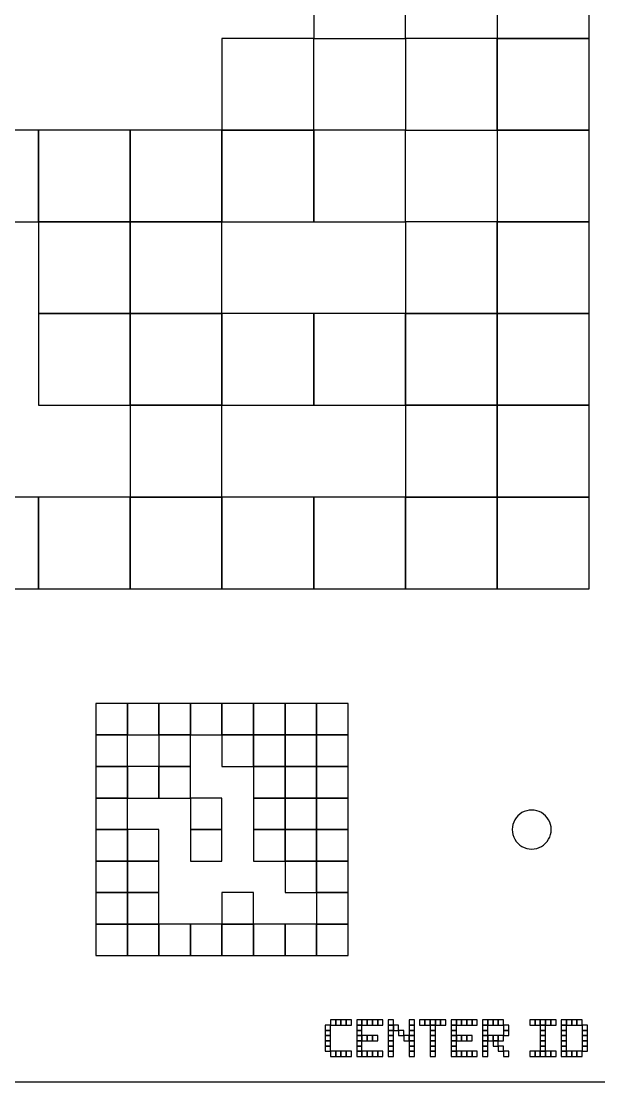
# Model space of a CAD drawing. Extents: x 0 to 490, y 0 to 320.
# Drawn here: x 227.5 to 277.8, y 0 to 92.5 of the extents above; entities that cross this region are included whole.
import ezdxf

# ---------------------------------------------------------------- set-up
doc = ezdxf.new("R2010")
doc.units = 0
for name, color, linetype in [('BLACK_POCKET', 7, 'CONTINUOUS'), ('BOARD_TEXT', 2, 'CONTINUOUS'), ('CUT', 1, 'CONTINUOUS'), ('MOUNT_HOLE', 5, 'CONTINUOUS')]:
    doc.layers.add(name, color=color, linetype=linetype)

msp = doc.modelspace()

# ---------------------------------------------------------------- linework, layer by layer
at = {"layer": 'BLACK_POCKET'}
for p, q in [((253, 99), (253, 91)), ((261, 91), (261, 99)), ((269, 99), (269, 91)), ((277, 91), (277, 99)), ((253, 91), (245, 91)), ((245, 91), (245, 83)), ((253, 91), (261, 91)), ((253, 83), (253, 91)), ((269, 91), (261, 91)), ((261, 91), (261, 83)), ((269, 91), (277, 91)), ((269, 83), (269, 91)), ((277, 91), (269, 91)), ((269, 91), (269, 83)), ((277, 83), (277, 91)), ((229, 83), (221, 83)), ((229, 75), (229, 83)), ((237, 83), (229, 83)), ((229, 83), (229, 75)), ((237, 75), (237, 83)), ((245, 83), (237, 83)), ((237, 83), (237, 75)), ((245, 83), (253, 83)), ((245, 75), (245, 83)), ((253, 83), (245, 83)), ((245, 83), (245, 75)), ((253, 75), (253, 83)), ((261, 83), (253, 83)), ((253, 83), (253, 75)), ((261, 83), (269, 83)), ((261, 75), (261, 83)), ((269, 83), (277, 83)), ((277, 83), (269, 83)), ((269, 83), (269, 75)), ((277, 75), (277, 83)), ((221, 75), (229, 75)), ((229, 75), (237, 75)), ((237, 75), (229, 75)), ((229, 75), (229, 67)), ((237, 75), (245, 75)), ((237, 67), (237, 75)), ((245, 75), (237, 75)), ((237, 75), (237, 67)), ((245, 75), (253, 75)), ((245, 67), (245, 75)), ((253, 75), (261, 75)), ((269, 75), (261, 75)), ((261, 75), (261, 67)), ((269, 75), (277, 75)), ((269, 67), (269, 75)), ((277, 75), (269, 75)), ((269, 75), (269, 67)), ((277, 67), (277, 75)), ((229, 67), (237, 67)), ((237, 67), (229, 67)), ((229, 67), (229, 59)), ((237, 67), (245, 67)), ((237, 59), (237, 67)), ((245, 67), (237, 67)), ((237, 67), (237, 59)), ((245, 59), (245, 67)), ((253, 67), (245, 67)), ((245, 67), (245, 59)), ((253, 59), (253, 67)), ((261, 67), (253, 67)), ((253, 67), (253, 59)), ((261, 67), (269, 67)), ((261, 59), (261, 67)), ((269, 67), (261, 67)), ((261, 67), (261, 59)), ((269, 67), (277, 67)), ((269, 59), (269, 67)), ((277, 67), (269, 67)), ((269, 67), (269, 59)), ((277, 59), (277, 67)), ((229, 59), (237, 59)), ((237, 59), (245, 59)), ((245, 59), (237, 59)), ((237, 59), (237, 51)), ((245, 59), (253, 59)), ((245, 51), (245, 59)), ((253, 59), (261, 59)), ((261, 59), (269, 59)), ((269, 59), (261, 59)), ((261, 59), (261, 51)), ((269, 59), (277, 59)), ((269, 51), (269, 59)), ((277, 59), (269, 59)), ((269, 59), (269, 51)), ((277, 51), (277, 59)), ((229, 51), (221, 51)), ((229, 43), (229, 51)), ((237, 51), (229, 51)), ((229, 51), (229, 43)), ((237, 51), (245, 51)), ((237, 43), (237, 51)), ((245, 51), (237, 51)), ((237, 51), (237, 43)), ((245, 43), (245, 51)), ((253, 51), (245, 51)), ((245, 51), (245, 43)), ((253, 43), (253, 51)), ((261, 51), (253, 51)), ((253, 51), (253, 43)), ((261, 51), (269, 51)), ((261, 43), (261, 51)), ((269, 51), (261, 51)), ((261, 51), (261, 43)), ((269, 51), (277, 51)), ((269, 43), (269, 51)), ((277, 51), (269, 51)), ((269, 51), (269, 43)), ((277, 43), (277, 51)), ((221, 43), (229, 43)), ((229, 43), (237, 43)), ((237, 43), (245, 43)), ((245, 43), (253, 43)), ((253, 43), (261, 43)), ((261, 43), (269, 43)), ((269, 43), (277, 43)), ((236.75, 33), (234, 33)), ((234, 33), (234, 30.25)), ((236.75, 30.25), (236.75, 33)), ((239.5, 33), (236.75, 33)), ((236.75, 33), (236.75, 30.25)), ((239.5, 30.25), (239.5, 33)), ((242.25, 33), (239.5, 33)), ((239.5, 33), (239.5, 30.25)), ((242.25, 30.25), (242.25, 33)), ((245, 33), (242.25, 33)), ((242.25, 33), (242.25, 30.25)), ((245, 30.25), (245, 33)), ((247.75, 33), (245, 33)), ((245, 33), (245, 30.25)), ((247.75, 30.25), (247.75, 33)), ((250.5, 33), (247.75, 33)), ((247.75, 33), (247.75, 30.25)), ((250.5, 30.25), (250.5, 33)), ((253.25, 33), (250.5, 33)), ((250.5, 33), (250.5, 30.25)), ((253.25, 30.25), (253.25, 33)), ((256, 33), (253.25, 33)), ((253.25, 33), (253.25, 30.25)), ((256, 30.25), (256, 33)), ((234, 30.25), (236.75, 30.25)), ((236.75, 30.25), (234, 30.25)), ((234, 30.25), (234, 27.5)), ((236.75, 30.25), (239.5, 30.25)), ((236.75, 27.5), (236.75, 30.25)), ((239.5, 30.25), (242.25, 30.25)), ((242.25, 30.25), (239.5, 30.25)), ((239.5, 30.25), (239.5, 27.5)), ((242.25, 30.25), (245, 30.25)), ((242.25, 27.5), (242.25, 30.25)), ((245, 30.25), (247.75, 30.25)), ((247.75, 30.25), (245, 30.25)), ((245, 30.25), (245, 27.5)), ((247.75, 30.25), (250.5, 30.25)), ((247.75, 27.5), (247.75, 30.25)), ((250.5, 30.25), (247.75, 30.25)), ((247.75, 30.25), (247.75, 27.5)), ((250.5, 30.25), (253.25, 30.25)), ((250.5, 27.5), (250.5, 30.25)), ((253.25, 30.25), (250.5, 30.25)), ((250.5, 30.25), (250.5, 27.5)), ((253.25, 30.25), (256, 30.25)), ((253.25, 27.5), (253.25, 30.25)), ((256, 30.25), (253.25, 30.25)), ((253.25, 30.25), (253.25, 27.5)), ((256, 27.5), (256, 30.25)), ((234, 27.5), (236.75, 27.5)), ((236.75, 27.5), (234, 27.5)), ((234, 27.5), (234, 24.75)), ((236.75, 24.75), (236.75, 27.5)), ((239.5, 27.5), (236.75, 27.5)), ((236.75, 27.5), (236.75, 24.75)), ((239.5, 27.5), (242.25, 27.5)), ((239.5, 24.75), (239.5, 27.5)), ((242.25, 27.5), (239.5, 27.5)), ((239.5, 27.5), (239.5, 24.75)), ((242.25, 24.75), (242.25, 27.5)), ((245, 27.5), (247.75, 27.5)), ((247.75, 27.5), (250.5, 27.5)), ((250.5, 27.5), (247.75, 27.5)), ((247.75, 27.5), (247.75, 24.75)), ((250.5, 27.5), (253.25, 27.5)), ((250.5, 24.75), (250.5, 27.5)), ((253.25, 27.5), (250.5, 27.5)), ((250.5, 27.5), (250.5, 24.75)), ((253.25, 27.5), (256, 27.5)), ((253.25, 24.75), (253.25, 27.5)), ((256, 27.5), (253.25, 27.5)), ((253.25, 27.5), (253.25, 24.75)), ((256, 24.75), (256, 27.5)), ((234, 24.75), (236.75, 24.75)), ((236.75, 24.75), (234, 24.75)), ((234, 24.75), (234, 22)), ((236.75, 24.75), (239.5, 24.75)), ((236.75, 22), (236.75, 24.75)), ((239.5, 24.75), (242.25, 24.75)), ((245, 24.75), (242.25, 24.75)), ((242.25, 24.75), (242.25, 22)), ((245, 22), (245, 24.75)), ((247.75, 24.75), (250.5, 24.75)), ((250.5, 24.75), (247.75, 24.75)), ((247.75, 24.75), (247.75, 22)), ((250.5, 24.75), (253.25, 24.75)), ((250.5, 22), (250.5, 24.75)), ((253.25, 24.75), (250.5, 24.75)), ((250.5, 24.75), (250.5, 22)), ((253.25, 24.75), (256, 24.75)), ((253.25, 22), (253.25, 24.75)), ((256, 24.75), (253.25, 24.75)), ((253.25, 24.75), (253.25, 22)), ((256, 22), (256, 24.75)), ((234, 22), (236.75, 22)), ((236.75, 22), (234, 22)), ((234, 22), (234, 19.25)), ((236.75, 19.25), (236.75, 22)), ((239.5, 22), (236.75, 22)), ((236.75, 22), (236.75, 19.25)), ((239.5, 19.25), (239.5, 22)), ((242.25, 22), (245, 22)), ((245, 22), (242.25, 22)), ((242.25, 22), (242.25, 19.25)), ((245, 19.25), (245, 22)), ((247.75, 22), (250.5, 22)), ((250.5, 22), (247.75, 22)), ((247.75, 22), (247.75, 19.25)), ((250.5, 22), (253.25, 22)), ((250.5, 19.25), (250.5, 22)), ((253.25, 22), (250.5, 22)), ((250.5, 22), (250.5, 19.25)), ((253.25, 22), (256, 22)), ((253.25, 19.25), (253.25, 22)), ((256, 22), (253.25, 22)), ((253.25, 22), (253.25, 19.25)), ((256, 19.25), (256, 22)), ((234, 19.25), (236.75, 19.25)), ((236.75, 19.25), (234, 19.25)), ((234, 19.25), (234, 16.5)), ((236.75, 19.25), (239.5, 19.25)), ((236.75, 16.5), (236.75, 19.25)), ((239.5, 19.25), (236.75, 19.25)), ((236.75, 19.25), (236.75, 16.5)), ((239.5, 16.5), (239.5, 19.25)), ((242.25, 19.25), (245, 19.25)), ((247.75, 19.25), (250.5, 19.25)), ((250.5, 19.25), (253.25, 19.25)), ((253.25, 19.25), (250.5, 19.25)), ((250.5, 19.25), (250.5, 16.5)), ((253.25, 19.25), (256, 19.25)), ((253.25, 16.5), (253.25, 19.25)), ((256, 19.25), (253.25, 19.25)), ((253.25, 19.25), (253.25, 16.5)), ((256, 16.5), (256, 19.25)), ((234, 16.5), (236.75, 16.5)), ((236.75, 16.5), (234, 16.5)), ((234, 16.5), (234, 13.75)), ((236.75, 16.5), (239.5, 16.5)), ((236.75, 13.75), (236.75, 16.5)), ((239.5, 16.5), (236.75, 16.5)), ((236.75, 16.5), (236.75, 13.75)), ((239.5, 13.75), (239.5, 16.5)), ((247.75, 16.5), (245, 16.5)), ((245, 16.5), (245, 13.75)), ((247.75, 13.75), (247.75, 16.5)), ((250.5, 16.5), (253.25, 16.5)), ((253.25, 16.5), (256, 16.5)), ((256, 16.5), (253.25, 16.5)), ((253.25, 16.5), (253.25, 13.75)), ((256, 13.75), (256, 16.5)), ((234, 13.75), (236.75, 13.75)), ((236.75, 13.75), (234, 13.75)), ((234, 13.75), (234, 11)), ((236.75, 13.75), (239.5, 13.75)), ((236.75, 11), (236.75, 13.75)), ((239.5, 13.75), (236.75, 13.75)), ((236.75, 13.75), (236.75, 11)), ((239.5, 11), (239.5, 13.75)), ((242.25, 13.75), (239.5, 13.75)), ((239.5, 13.75), (239.5, 11)), ((242.25, 11), (242.25, 13.75)), ((245, 13.75), (242.25, 13.75)), ((242.25, 13.75), (242.25, 11)), ((245, 13.75), (247.75, 13.75)), ((245, 11), (245, 13.75)), ((247.75, 13.75), (245, 13.75)), ((245, 13.75), (245, 11)), ((247.75, 11), (247.75, 13.75)), ((250.5, 13.75), (247.75, 13.75)), ((247.75, 13.75), (247.75, 11)), ((250.5, 11), (250.5, 13.75)), ((253.25, 13.75), (250.5, 13.75)), ((250.5, 13.75), (250.5, 11)), ((253.25, 13.75), (256, 13.75)), ((253.25, 11), (253.25, 13.75)), ((256, 13.75), (253.25, 13.75)), ((253.25, 13.75), (253.25, 11)), ((256, 11), (256, 13.75)), ((234, 11), (236.75, 11)), ((236.75, 11), (239.5, 11)), ((239.5, 11), (242.25, 11)), ((242.25, 11), (245, 11)), ((245, 11), (247.75, 11)), ((247.75, 11), (250.5, 11)), ((250.5, 11), (253.25, 11)), ((253.25, 11), (256, 11))]:
    msp.add_line(p, q, dxfattribs=at)
at = {"layer": 'BOARD_TEXT'}
for p, q in [((254.457143, 4.942857), (254, 4.942857)), ((254, 4.942857), (254, 4.485714)), ((254.914286, 5.4), (254.457143, 5.4)), ((254.457143, 5.4), (254.457143, 4.942857)), ((254.457143, 4.942857), (254.914286, 4.942857)), ((254.457143, 4.485714), (254.457143, 4.942857)), ((254.914286, 4.942857), (254.914286, 5.4)), ((255.371429, 5.4), (254.914286, 5.4)), ((254.914286, 5.4), (254.914286, 4.942857)), ((254.914286, 4.942857), (255.371429, 4.942857)), ((255.371429, 4.942857), (255.371429, 5.4)), ((255.828571, 5.4), (255.371429, 5.4)), ((255.371429, 5.4), (255.371429, 4.942857)), ((255.371429, 4.942857), (255.828571, 4.942857)), ((255.828571, 4.942857), (255.828571, 5.4)), ((256.285714, 5.4), (255.828571, 5.4)), ((255.828571, 5.4), (255.828571, 4.942857)), ((255.828571, 4.942857), (256.285714, 4.942857)), ((256.285714, 4.942857), (256.285714, 5.4)), ((257.2, 5.4), (256.742857, 5.4)), ((256.742857, 5.4), (256.742857, 4.942857)), ((256.742857, 4.942857), (257.2, 4.942857)), ((257.2, 4.942857), (256.742857, 4.942857)), ((256.742857, 4.942857), (256.742857, 4.485714)), ((257.2, 4.942857), (257.2, 5.4)), ((257.657143, 5.4), (257.2, 5.4)), ((257.2, 5.4), (257.2, 4.942857)), ((257.2, 4.942857), (257.657143, 4.942857)), ((257.2, 4.485714), (257.2, 4.942857)), ((257.657143, 4.942857), (257.657143, 5.4)), ((258.114286, 5.4), (257.657143, 5.4)), ((257.657143, 5.4), (257.657143, 4.942857)), ((257.657143, 4.942857), (258.114286, 4.942857)), ((258.114286, 4.942857), (258.114286, 5.4)), ((258.571429, 5.4), (258.114286, 5.4)), ((258.114286, 5.4), (258.114286, 4.942857)), ((258.114286, 4.942857), (258.571429, 4.942857)), ((258.571429, 4.942857), (258.571429, 5.4)), ((259.028571, 5.4), (258.571429, 5.4)), ((258.571429, 5.4), (258.571429, 4.942857)), ((258.571429, 4.942857), (259.028571, 4.942857)), ((259.028571, 4.942857), (259.028571, 5.4)), ((259.942857, 5.4), (259.485714, 5.4)), ((259.485714, 5.4), (259.485714, 4.942857)), ((259.485714, 4.942857), (259.942857, 4.942857)), ((259.942857, 4.942857), (259.485714, 4.942857)), ((259.485714, 4.942857), (259.485714, 4.485714)), ((259.942857, 4.942857), (259.942857, 5.4)), ((259.942857, 4.485714), (259.942857, 4.942857)), ((260.4, 4.942857), (259.942857, 4.942857)), ((259.942857, 4.942857), (259.942857, 4.485714)), ((260.4, 4.485714), (260.4, 4.942857)), ((261.771429, 5.4), (261.314286, 5.4)), ((261.314286, 5.4), (261.314286, 4.942857)), ((261.314286, 4.942857), (261.771429, 4.942857)), ((261.771429, 4.942857), (261.314286, 4.942857)), ((261.314286, 4.942857), (261.314286, 4.485714)), ((261.771429, 4.942857), (261.771429, 5.4)), ((261.771429, 4.485714), (261.771429, 4.942857)), ((262.685714, 5.4), (262.228571, 5.4)), ((262.228571, 5.4), (262.228571, 4.942857)), ((262.228571, 4.942857), (262.685714, 4.942857)), ((262.685714, 4.942857), (262.685714, 5.4)), ((263.142857, 5.4), (262.685714, 5.4)), ((262.685714, 5.4), (262.685714, 4.942857)), ((262.685714, 4.942857), (263.142857, 4.942857)), ((263.142857, 4.942857), (263.142857, 5.4)), ((263.6, 5.4), (263.142857, 5.4)), ((263.142857, 5.4), (263.142857, 4.942857)), ((263.142857, 4.942857), (263.6, 4.942857)), ((263.6, 4.942857), (263.142857, 4.942857)), ((263.142857, 4.942857), (263.142857, 4.485714)), ((263.6, 4.942857), (263.6, 5.4)), ((264.057143, 5.4), (263.6, 5.4)), ((263.6, 5.4), (263.6, 4.942857)), ((263.6, 4.942857), (264.057143, 4.942857)), ((263.6, 4.485714), (263.6, 4.942857)), ((264.057143, 4.942857), (264.057143, 5.4)), ((264.514286, 5.4), (264.057143, 5.4)), ((264.057143, 5.4), (264.057143, 4.942857)), ((264.057143, 4.942857), (264.514286, 4.942857)), ((264.514286, 4.942857), (264.514286, 5.4)), ((265.428571, 5.4), (264.971429, 5.4)), ((264.971429, 5.4), (264.971429, 4.942857)), ((264.971429, 4.942857), (265.428571, 4.942857)), ((265.428571, 4.942857), (264.971429, 4.942857)), ((264.971429, 4.942857), (264.971429, 4.485714)), ((265.428571, 4.942857), (265.428571, 5.4)), ((265.885714, 5.4), (265.428571, 5.4)), ((265.428571, 5.4), (265.428571, 4.942857)), ((265.428571, 4.942857), (265.885714, 4.942857)), ((265.428571, 4.485714), (265.428571, 4.942857)), ((265.885714, 4.942857), (265.885714, 5.4)), ((266.342857, 5.4), (265.885714, 5.4)), ((265.885714, 5.4), (265.885714, 4.942857)), ((265.885714, 4.942857), (266.342857, 4.942857)), ((266.342857, 4.942857), (266.342857, 5.4)), ((266.8, 5.4), (266.342857, 5.4)), ((266.342857, 5.4), (266.342857, 4.942857)), ((266.342857, 4.942857), (266.8, 4.942857)), ((266.8, 4.942857), (266.8, 5.4)), ((267.257143, 5.4), (266.8, 5.4)), ((266.8, 5.4), (266.8, 4.942857)), ((266.8, 4.942857), (267.257143, 4.942857)), ((267.257143, 4.942857), (267.257143, 5.4)), ((268.171429, 5.4), (267.714286, 5.4)), ((267.714286, 5.4), (267.714286, 4.942857)), ((267.714286, 4.942857), (268.171429, 4.942857)), ((268.171429, 4.942857), (267.714286, 4.942857)), ((267.714286, 4.942857), (267.714286, 4.485714)), ((268.171429, 4.942857), (268.171429, 5.4)), ((268.628571, 5.4), (268.171429, 5.4)), ((268.171429, 5.4), (268.171429, 4.942857)), ((268.171429, 4.942857), (268.628571, 4.942857)), ((268.171429, 4.485714), (268.171429, 4.942857)), ((268.628571, 4.942857), (268.628571, 5.4)), ((269.085714, 5.4), (268.628571, 5.4)), ((268.628571, 5.4), (268.628571, 4.942857)), ((268.628571, 4.942857), (269.085714, 4.942857)), ((269.085714, 4.942857), (269.085714, 5.4)), ((269.542857, 5.4), (269.085714, 5.4)), ((269.085714, 5.4), (269.085714, 4.942857)), ((269.085714, 4.942857), (269.542857, 4.942857)), ((269.542857, 4.942857), (269.542857, 5.4)), ((270, 4.942857), (269.542857, 4.942857)), ((269.542857, 4.942857), (269.542857, 4.485714)), ((270, 4.485714), (270, 4.942857)), ((272.285714, 5.4), (271.828571, 5.4)), ((271.828571, 5.4), (271.828571, 4.942857)), ((271.828571, 4.942857), (272.285714, 4.942857)), ((272.285714, 4.942857), (272.285714, 5.4)), ((272.742857, 5.4), (272.285714, 5.4)), ((272.285714, 5.4), (272.285714, 4.942857)), ((272.285714, 4.942857), (272.742857, 4.942857)), ((272.742857, 4.942857), (272.742857, 5.4)), ((273.2, 5.4), (272.742857, 5.4)), ((272.742857, 5.4), (272.742857, 4.942857)), ((272.742857, 4.942857), (273.2, 4.942857)), ((273.2, 4.942857), (272.742857, 4.942857)), ((272.742857, 4.942857), (272.742857, 4.485714)), ((273.2, 4.942857), (273.2, 5.4)), ((273.657143, 5.4), (273.2, 5.4)), ((273.2, 5.4), (273.2, 4.942857)), ((273.2, 4.942857), (273.657143, 4.942857)), ((273.2, 4.485714), (273.2, 4.942857)), ((273.657143, 4.942857), (273.657143, 5.4)), ((274.114286, 5.4), (273.657143, 5.4)), ((273.657143, 5.4), (273.657143, 4.942857)), ((273.657143, 4.942857), (274.114286, 4.942857)), ((274.114286, 4.942857), (274.114286, 5.4)), ((275.028571, 5.4), (274.571429, 5.4)), ((274.571429, 5.4), (274.571429, 4.942857)), ((274.571429, 4.942857), (275.028571, 4.942857)), ((275.028571, 4.942857), (274.571429, 4.942857)), ((274.571429, 4.942857), (274.571429, 4.485714)), ((275.028571, 4.942857), (275.028571, 5.4)), ((275.485714, 5.4), (275.028571, 5.4)), ((275.028571, 5.4), (275.028571, 4.942857)), ((275.028571, 4.942857), (275.485714, 4.942857)), ((275.028571, 4.485714), (275.028571, 4.942857)), ((275.485714, 4.942857), (275.485714, 5.4)), ((275.942857, 5.4), (275.485714, 5.4)), ((275.485714, 5.4), (275.485714, 4.942857)), ((275.485714, 4.942857), (275.942857, 4.942857)), ((275.942857, 4.942857), (275.942857, 5.4)), ((276.4, 5.4), (275.942857, 5.4)), ((275.942857, 5.4), (275.942857, 4.942857)), ((275.942857, 4.942857), (276.4, 4.942857)), ((276.4, 4.942857), (276.4, 5.4)), ((276.857143, 4.942857), (276.4, 4.942857)), ((276.4, 4.942857), (276.4, 4.485714)), ((276.857143, 4.485714), (276.857143, 4.942857)), ((254, 4.485714), (254.457143, 4.485714)), ((254.457143, 4.485714), (254, 4.485714)), ((254, 4.485714), (254, 4.028571)), ((254, 4.028571), (254.457143, 4.028571)), ((254.457143, 4.028571), (254, 4.028571)), ((254, 4.028571), (254, 3.571429)), ((254.457143, 4.028571), (254.457143, 4.485714)), ((254.457143, 3.571429), (254.457143, 4.028571)), ((256.742857, 4.485714), (257.2, 4.485714)), ((257.2, 4.485714), (256.742857, 4.485714)), ((256.742857, 4.485714), (256.742857, 4.028571)), ((256.742857, 4.028571), (257.2, 4.028571)), ((257.2, 4.028571), (256.742857, 4.028571)), ((256.742857, 4.028571), (256.742857, 3.571429)), ((257.2, 4.028571), (257.2, 4.485714)), ((257.2, 3.571429), (257.2, 4.028571)), ((257.657143, 4.028571), (257.2, 4.028571)), ((257.2, 4.028571), (257.2, 3.571429)), ((257.657143, 3.571429), (257.657143, 4.028571)), ((258.114286, 4.028571), (257.657143, 4.028571)), ((257.657143, 4.028571), (257.657143, 3.571429)), ((258.114286, 3.571429), (258.114286, 4.028571)), ((258.571429, 4.028571), (258.114286, 4.028571)), ((258.114286, 4.028571), (258.114286, 3.571429)), ((258.571429, 3.571429), (258.571429, 4.028571)), ((259.485714, 4.485714), (259.942857, 4.485714)), ((259.942857, 4.485714), (259.485714, 4.485714)), ((259.485714, 4.485714), (259.485714, 4.028571)), ((259.485714, 4.028571), (259.942857, 4.028571)), ((259.942857, 4.028571), (259.485714, 4.028571)), ((259.485714, 4.028571), (259.485714, 3.571429)), ((259.942857, 4.485714), (260.4, 4.485714)), ((259.942857, 4.028571), (259.942857, 4.485714)), ((259.942857, 3.571429), (259.942857, 4.028571)), ((260.857143, 4.485714), (260.4, 4.485714)), ((260.4, 4.485714), (260.4, 4.028571)), ((260.4, 4.028571), (260.857143, 4.028571)), ((260.857143, 4.028571), (260.857143, 4.485714)), ((261.314286, 4.028571), (260.857143, 4.028571)), ((260.857143, 4.028571), (260.857143, 3.571429)), ((261.314286, 4.485714), (261.771429, 4.485714)), ((261.771429, 4.485714), (261.314286, 4.485714)), ((261.314286, 4.485714), (261.314286, 4.028571)), ((261.314286, 4.028571), (261.771429, 4.028571)), ((261.314286, 3.571429), (261.314286, 4.028571)), ((261.771429, 4.028571), (261.314286, 4.028571)), ((261.314286, 4.028571), (261.314286, 3.571429)), ((261.771429, 4.028571), (261.771429, 4.485714)), ((261.771429, 3.571429), (261.771429, 4.028571)), ((263.142857, 4.485714), (263.6, 4.485714)), ((263.6, 4.485714), (263.142857, 4.485714)), ((263.142857, 4.485714), (263.142857, 4.028571)), ((263.142857, 4.028571), (263.6, 4.028571)), ((263.6, 4.028571), (263.142857, 4.028571)), ((263.142857, 4.028571), (263.142857, 3.571429)), ((263.6, 4.028571), (263.6, 4.485714)), ((263.6, 3.571429), (263.6, 4.028571)), ((264.971429, 4.485714), (265.428571, 4.485714)), ((265.428571, 4.485714), (264.971429, 4.485714)), ((264.971429, 4.485714), (264.971429, 4.028571)), ((264.971429, 4.028571), (265.428571, 4.028571)), ((265.428571, 4.028571), (264.971429, 4.028571)), ((264.971429, 4.028571), (264.971429, 3.571429)), ((265.428571, 4.028571), (265.428571, 4.485714)), ((265.428571, 3.571429), (265.428571, 4.028571)), ((265.885714, 4.028571), (265.428571, 4.028571)), ((265.428571, 4.028571), (265.428571, 3.571429)), ((265.885714, 3.571429), (265.885714, 4.028571)), ((266.342857, 4.028571), (265.885714, 4.028571)), ((265.885714, 4.028571), (265.885714, 3.571429)), ((266.342857, 3.571429), (266.342857, 4.028571)), ((266.8, 4.028571), (266.342857, 4.028571)), ((266.342857, 4.028571), (266.342857, 3.571429)), ((266.8, 3.571429), (266.8, 4.028571)), ((267.714286, 4.485714), (268.171429, 4.485714)), ((268.171429, 4.485714), (267.714286, 4.485714)), ((267.714286, 4.485714), (267.714286, 4.028571)), ((267.714286, 4.028571), (268.171429, 4.028571)), ((268.171429, 4.028571), (267.714286, 4.028571)), ((267.714286, 4.028571), (267.714286, 3.571429)), ((268.171429, 4.028571), (268.171429, 4.485714)), ((268.171429, 3.571429), (268.171429, 4.028571)), ((268.628571, 4.028571), (268.171429, 4.028571)), ((268.171429, 4.028571), (268.171429, 3.571429)), ((268.628571, 3.571429), (268.628571, 4.028571)), ((269.085714, 4.028571), (268.628571, 4.028571)), ((268.628571, 4.028571), (268.628571, 3.571429)), ((269.085714, 3.571429), (269.085714, 4.028571)), ((269.542857, 4.028571), (269.085714, 4.028571)), ((269.085714, 4.028571), (269.085714, 3.571429)), ((269.542857, 4.485714), (270, 4.485714)), ((270, 4.485714), (269.542857, 4.485714)), ((269.542857, 4.485714), (269.542857, 4.028571)), ((269.542857, 4.028571), (270, 4.028571)), ((269.542857, 3.571429), (269.542857, 4.028571)), ((270, 4.028571), (270, 4.485714)), ((272.742857, 4.485714), (273.2, 4.485714)), ((273.2, 4.485714), (272.742857, 4.485714)), ((272.742857, 4.485714), (272.742857, 4.028571)), ((272.742857, 4.028571), (273.2, 4.028571)), ((273.2, 4.028571), (272.742857, 4.028571)), ((272.742857, 4.028571), (272.742857, 3.571429)), ((273.2, 4.028571), (273.2, 4.485714)), ((273.2, 3.571429), (273.2, 4.028571)), ((274.571429, 4.485714), (275.028571, 4.485714)), ((275.028571, 4.485714), (274.571429, 4.485714)), ((274.571429, 4.485714), (274.571429, 4.028571)), ((274.571429, 4.028571), (275.028571, 4.028571)), ((275.028571, 4.028571), (274.571429, 4.028571)), ((274.571429, 4.028571), (274.571429, 3.571429)), ((275.028571, 4.028571), (275.028571, 4.485714)), ((275.028571, 3.571429), (275.028571, 4.028571)), ((276.4, 4.485714), (276.857143, 4.485714)), ((276.857143, 4.485714), (276.4, 4.485714)), ((276.4, 4.485714), (276.4, 4.028571)), ((276.4, 4.028571), (276.857143, 4.028571)), ((276.857143, 4.028571), (276.4, 4.028571)), ((276.4, 4.028571), (276.4, 3.571429)), ((276.857143, 4.028571), (276.857143, 4.485714)), ((276.857143, 3.571429), (276.857143, 4.028571)), ((254, 3.571429), (254.457143, 3.571429)), ((254.457143, 3.571429), (254, 3.571429)), ((254, 3.571429), (254, 3.114286)), ((254, 3.114286), (254.457143, 3.114286)), ((254.457143, 3.114286), (254, 3.114286)), ((254, 3.114286), (254, 2.657143)), ((254.457143, 3.114286), (254.457143, 3.571429)), ((254.457143, 2.657143), (254.457143, 3.114286)), ((256.742857, 3.571429), (257.2, 3.571429)), ((257.2, 3.571429), (256.742857, 3.571429)), ((256.742857, 3.571429), (256.742857, 3.114286)), ((256.742857, 3.114286), (257.2, 3.114286)), ((257.2, 3.114286), (256.742857, 3.114286)), ((256.742857, 3.114286), (256.742857, 2.657143)), ((257.2, 3.571429), (257.657143, 3.571429)), ((257.2, 3.114286), (257.2, 3.571429)), ((257.2, 2.657143), (257.2, 3.114286)), ((257.657143, 3.571429), (258.114286, 3.571429)), ((258.114286, 3.571429), (258.571429, 3.571429)), ((259.485714, 3.571429), (259.942857, 3.571429)), ((259.942857, 3.571429), (259.485714, 3.571429)), ((259.485714, 3.571429), (259.485714, 3.114286)), ((259.485714, 3.114286), (259.942857, 3.114286)), ((259.942857, 3.114286), (259.485714, 3.114286)), ((259.485714, 3.114286), (259.485714, 2.657143)), ((259.942857, 3.114286), (259.942857, 3.571429)), ((259.942857, 2.657143), (259.942857, 3.114286)), ((260.857143, 3.571429), (261.314286, 3.571429)), ((261.314286, 3.571429), (261.771429, 3.571429)), ((261.771429, 3.571429), (261.314286, 3.571429)), ((261.314286, 3.571429), (261.314286, 3.114286)), ((261.314286, 3.114286), (261.771429, 3.114286)), ((261.771429, 3.114286), (261.314286, 3.114286)), ((261.314286, 3.114286), (261.314286, 2.657143)), ((261.771429, 3.114286), (261.771429, 3.571429)), ((261.771429, 2.657143), (261.771429, 3.114286)), ((263.142857, 3.571429), (263.6, 3.571429)), ((263.6, 3.571429), (263.142857, 3.571429)), ((263.142857, 3.571429), (263.142857, 3.114286)), ((263.142857, 3.114286), (263.6, 3.114286)), ((263.6, 3.114286), (263.142857, 3.114286)), ((263.142857, 3.114286), (263.142857, 2.657143)), ((263.6, 3.114286), (263.6, 3.571429)), ((263.6, 2.657143), (263.6, 3.114286)), ((264.971429, 3.571429), (265.428571, 3.571429)), ((265.428571, 3.571429), (264.971429, 3.571429)), ((264.971429, 3.571429), (264.971429, 3.114286)), ((264.971429, 3.114286), (265.428571, 3.114286)), ((265.428571, 3.114286), (264.971429, 3.114286)), ((264.971429, 3.114286), (264.971429, 2.657143)), ((265.428571, 3.571429), (265.885714, 3.571429)), ((265.428571, 3.114286), (265.428571, 3.571429)), ((265.428571, 2.657143), (265.428571, 3.114286)), ((265.885714, 3.571429), (266.342857, 3.571429)), ((266.342857, 3.571429), (266.8, 3.571429)), ((267.714286, 3.571429), (268.171429, 3.571429)), ((268.171429, 3.571429), (267.714286, 3.571429)), ((267.714286, 3.571429), (267.714286, 3.114286)), ((267.714286, 3.114286), (268.171429, 3.114286)), ((268.171429, 3.114286), (267.714286, 3.114286)), ((267.714286, 3.114286), (267.714286, 2.657143)), ((268.171429, 3.571429), (268.628571, 3.571429)), ((268.171429, 3.114286), (268.171429, 3.571429)), ((268.171429, 2.657143), (268.171429, 3.114286)), ((268.628571, 3.571429), (269.085714, 3.571429)), ((269.085714, 3.571429), (268.628571, 3.571429)), ((268.628571, 3.571429), (268.628571, 3.114286)), ((268.628571, 3.114286), (269.085714, 3.114286)), ((269.085714, 3.571429), (269.542857, 3.571429)), ((269.085714, 3.114286), (269.085714, 3.571429)), ((269.542857, 3.114286), (269.085714, 3.114286)), ((269.085714, 3.114286), (269.085714, 2.657143)), ((269.542857, 2.657143), (269.542857, 3.114286)), ((272.742857, 3.571429), (273.2, 3.571429)), ((273.2, 3.571429), (272.742857, 3.571429)), ((272.742857, 3.571429), (272.742857, 3.114286)), ((272.742857, 3.114286), (273.2, 3.114286)), ((273.2, 3.114286), (272.742857, 3.114286)), ((272.742857, 3.114286), (272.742857, 2.657143)), ((273.2, 3.114286), (273.2, 3.571429)), ((273.2, 2.657143), (273.2, 3.114286)), ((274.571429, 3.571429), (275.028571, 3.571429)), ((275.028571, 3.571429), (274.571429, 3.571429)), ((274.571429, 3.571429), (274.571429, 3.114286)), ((274.571429, 3.114286), (275.028571, 3.114286)), ((275.028571, 3.114286), (274.571429, 3.114286)), ((274.571429, 3.114286), (274.571429, 2.657143)), ((275.028571, 3.114286), (275.028571, 3.571429)), ((275.028571, 2.657143), (275.028571, 3.114286)), ((276.4, 3.571429), (276.857143, 3.571429)), ((276.857143, 3.571429), (276.4, 3.571429)), ((276.4, 3.571429), (276.4, 3.114286)), ((276.4, 3.114286), (276.857143, 3.114286)), ((276.857143, 3.114286), (276.4, 3.114286)), ((276.4, 3.114286), (276.4, 2.657143)), ((276.857143, 3.114286), (276.857143, 3.571429)), ((276.857143, 2.657143), (276.857143, 3.114286)), ((254, 2.657143), (254.457143, 2.657143)), ((254.914286, 2.657143), (254.457143, 2.657143)), ((254.457143, 2.657143), (254.457143, 2.2)), ((254.457143, 2.2), (254.914286, 2.2)), ((254.914286, 2.2), (254.914286, 2.657143)), ((255.371429, 2.657143), (254.914286, 2.657143)), ((254.914286, 2.657143), (254.914286, 2.2)), ((254.914286, 2.2), (255.371429, 2.2)), ((255.371429, 2.2), (255.371429, 2.657143)), ((255.828571, 2.657143), (255.371429, 2.657143)), ((255.371429, 2.657143), (255.371429, 2.2)), ((255.371429, 2.2), (255.828571, 2.2)), ((255.828571, 2.2), (255.828571, 2.657143)), ((256.285714, 2.657143), (255.828571, 2.657143)), ((255.828571, 2.657143), (255.828571, 2.2)), ((255.828571, 2.2), (256.285714, 2.2)), ((256.285714, 2.2), (256.285714, 2.657143)), ((256.742857, 2.657143), (257.2, 2.657143)), ((257.2, 2.657143), (256.742857, 2.657143)), ((256.742857, 2.657143), (256.742857, 2.2)), ((256.742857, 2.2), (257.2, 2.2)), ((257.2, 2.2), (257.2, 2.657143)), ((257.657143, 2.657143), (257.2, 2.657143)), ((257.2, 2.657143), (257.2, 2.2)), ((257.2, 2.2), (257.657143, 2.2)), ((257.657143, 2.2), (257.657143, 2.657143)), ((258.114286, 2.657143), (257.657143, 2.657143)), ((257.657143, 2.657143), (257.657143, 2.2)), ((257.657143, 2.2), (258.114286, 2.2)), ((258.114286, 2.2), (258.114286, 2.657143)), ((258.571429, 2.657143), (258.114286, 2.657143)), ((258.114286, 2.657143), (258.114286, 2.2)), ((258.114286, 2.2), (258.571429, 2.2)), ((258.571429, 2.2), (258.571429, 2.657143)), ((259.028571, 2.657143), (258.571429, 2.657143)), ((258.571429, 2.657143), (258.571429, 2.2)), ((258.571429, 2.2), (259.028571, 2.2)), ((259.028571, 2.2), (259.028571, 2.657143)), ((259.485714, 2.657143), (259.942857, 2.657143)), ((259.942857, 2.657143), (259.485714, 2.657143)), ((259.485714, 2.657143), (259.485714, 2.2)), ((259.485714, 2.2), (259.942857, 2.2)), ((259.942857, 2.2), (259.942857, 2.657143)), ((261.314286, 2.657143), (261.771429, 2.657143)), ((261.771429, 2.657143), (261.314286, 2.657143)), ((261.314286, 2.657143), (261.314286, 2.2)), ((261.314286, 2.2), (261.771429, 2.2)), ((261.771429, 2.2), (261.771429, 2.657143)), ((263.142857, 2.657143), (263.6, 2.657143)), ((263.6, 2.657143), (263.142857, 2.657143)), ((263.142857, 2.657143), (263.142857, 2.2)), ((263.142857, 2.2), (263.6, 2.2)), ((263.6, 2.2), (263.6, 2.657143)), ((264.971429, 2.657143), (265.428571, 2.657143)), ((265.428571, 2.657143), (264.971429, 2.657143)), ((264.971429, 2.657143), (264.971429, 2.2)), ((264.971429, 2.2), (265.428571, 2.2)), ((265.428571, 2.2), (265.428571, 2.657143)), ((265.885714, 2.657143), (265.428571, 2.657143)), ((265.428571, 2.657143), (265.428571, 2.2)), ((265.428571, 2.2), (265.885714, 2.2)), ((265.885714, 2.2), (265.885714, 2.657143)), ((266.342857, 2.657143), (265.885714, 2.657143)), ((265.885714, 2.657143), (265.885714, 2.2)), ((265.885714, 2.2), (266.342857, 2.2)), ((266.342857, 2.2), (266.342857, 2.657143)), ((266.8, 2.657143), (266.342857, 2.657143)), ((266.342857, 2.657143), (266.342857, 2.2)), ((266.342857, 2.2), (266.8, 2.2)), ((266.8, 2.2), (266.8, 2.657143)), ((267.257143, 2.657143), (266.8, 2.657143)), ((266.8, 2.657143), (266.8, 2.2)), ((266.8, 2.2), (267.257143, 2.2)), ((267.257143, 2.2), (267.257143, 2.657143)), ((267.714286, 2.657143), (268.171429, 2.657143)), ((268.171429, 2.657143), (267.714286, 2.657143)), ((267.714286, 2.657143), (267.714286, 2.2)), ((267.714286, 2.2), (268.171429, 2.2)), ((268.171429, 2.2), (268.171429, 2.657143)), ((269.085714, 2.657143), (269.542857, 2.657143)), ((270, 2.657143), (269.542857, 2.657143)), ((269.542857, 2.657143), (269.542857, 2.2)), ((269.542857, 2.2), (270, 2.2)), ((270, 2.2), (270, 2.657143)), ((272.285714, 2.657143), (271.828571, 2.657143)), ((271.828571, 2.657143), (271.828571, 2.2)), ((271.828571, 2.2), (272.285714, 2.2)), ((272.285714, 2.2), (272.285714, 2.657143)), ((272.742857, 2.657143), (272.285714, 2.657143)), ((272.285714, 2.657143), (272.285714, 2.2)), ((272.285714, 2.2), (272.742857, 2.2)), ((272.742857, 2.657143), (273.2, 2.657143)), ((272.742857, 2.2), (272.742857, 2.657143)), ((273.2, 2.657143), (272.742857, 2.657143)), ((272.742857, 2.657143), (272.742857, 2.2)), ((272.742857, 2.2), (273.2, 2.2)), ((273.2, 2.2), (273.2, 2.657143)), ((273.657143, 2.657143), (273.2, 2.657143)), ((273.2, 2.657143), (273.2, 2.2)), ((273.2, 2.2), (273.657143, 2.2)), ((273.657143, 2.2), (273.657143, 2.657143)), ((274.114286, 2.657143), (273.657143, 2.657143)), ((273.657143, 2.657143), (273.657143, 2.2)), ((273.657143, 2.2), (274.114286, 2.2)), ((274.114286, 2.2), (274.114286, 2.657143)), ((274.571429, 2.657143), (275.028571, 2.657143)), ((275.028571, 2.657143), (274.571429, 2.657143)), ((274.571429, 2.657143), (274.571429, 2.2)), ((274.571429, 2.2), (275.028571, 2.2)), ((275.028571, 2.2), (275.028571, 2.657143)), ((275.485714, 2.657143), (275.028571, 2.657143)), ((275.028571, 2.657143), (275.028571, 2.2)), ((275.028571, 2.2), (275.485714, 2.2)), ((275.485714, 2.2), (275.485714, 2.657143)), ((275.942857, 2.657143), (275.485714, 2.657143)), ((275.485714, 2.657143), (275.485714, 2.2)), ((275.485714, 2.2), (275.942857, 2.2)), ((275.942857, 2.2), (275.942857, 2.657143)), ((276.4, 2.657143), (275.942857, 2.657143)), ((275.942857, 2.657143), (275.942857, 2.2)), ((275.942857, 2.2), (276.4, 2.2)), ((276.4, 2.657143), (276.857143, 2.657143)), ((276.4, 2.2), (276.4, 2.657143))]:
    msp.add_line(p, q, dxfattribs=at)
at = {"layer": 'CUT'}
msp.add_line((170, 0), (320, 0), dxfattribs=at)
at = {"layer": 'MOUNT_HOLE'}
for p, q in [((270.797918, 23.202082), (270.651299, 23.034894)), ((270.965106, 23.348701), (270.797918, 23.202082)), ((271.15, 23.472243), (270.965106, 23.348701)), ((271.349438, 23.570595), (271.15, 23.472243)), ((271.560008, 23.642074), (271.349438, 23.570595)), ((271.778105, 23.685456), (271.560008, 23.642074)), ((272, 23.7), (271.778105, 23.685456)), ((272.221895, 23.685456), (272, 23.7)), ((272.439992, 23.642074), (272.221895, 23.685456)), ((272.650562, 23.570595), (272.439992, 23.642074)), ((272.85, 23.472243), (272.650562, 23.570595)), ((273.034894, 23.348701), (272.85, 23.472243)), ((273.202082, 23.202082), (273.034894, 23.348701)), ((273.348701, 23.034894), (273.202082, 23.202082)), ((270.314544, 22.221895), (270.3, 22)), ((270.357926, 22.439992), (270.314544, 22.221895)), ((270.429405, 22.650562), (270.357926, 22.439992)), ((270.527757, 22.85), (270.429405, 22.650562)), ((270.651299, 23.034894), (270.527757, 22.85)), ((273.472243, 22.85), (273.348701, 23.034894)), ((273.570595, 22.650562), (273.472243, 22.85)), ((273.642074, 22.439992), (273.570595, 22.650562)), ((273.685456, 22.221895), (273.642074, 22.439992)), ((273.7, 22), (273.685456, 22.221895)), ((270.3, 22), (270.314544, 21.778105)), ((270.314544, 21.778105), (270.357926, 21.560008)), ((270.357926, 21.560008), (270.429405, 21.349438)), ((270.429405, 21.349438), (270.527757, 21.15)), ((273.472243, 21.15), (273.570595, 21.349438)), ((273.570595, 21.349438), (273.642074, 21.560008)), ((273.642074, 21.560008), (273.685456, 21.778105)), ((273.685456, 21.778105), (273.7, 22)), ((270.527757, 21.15), (270.651299, 20.965106)), ((270.651299, 20.965106), (270.797918, 20.797918)), ((270.797918, 20.797918), (270.965106, 20.651299)), ((270.965106, 20.651299), (271.15, 20.527757)), ((271.15, 20.527757), (271.349438, 20.429405)), ((271.349438, 20.429405), (271.560008, 20.357926)), ((271.560008, 20.357926), (271.778105, 20.314544)), ((272.221895, 20.314544), (272.439992, 20.357926)), ((272.439992, 20.357926), (272.650562, 20.429405)), ((272.650562, 20.429405), (272.85, 20.527757)), ((272.85, 20.527757), (273.034894, 20.651299)), ((273.034894, 20.651299), (273.202082, 20.797918)), ((273.202082, 20.797918), (273.348701, 20.965106)), ((273.348701, 20.965106), (273.472243, 21.15)), ((271.778105, 20.314544), (272, 20.3)), ((272, 20.3), (272.221895, 20.314544))]:
    msp.add_line(p, q, dxfattribs=at)

doc.saveas('drawing.dxf')
